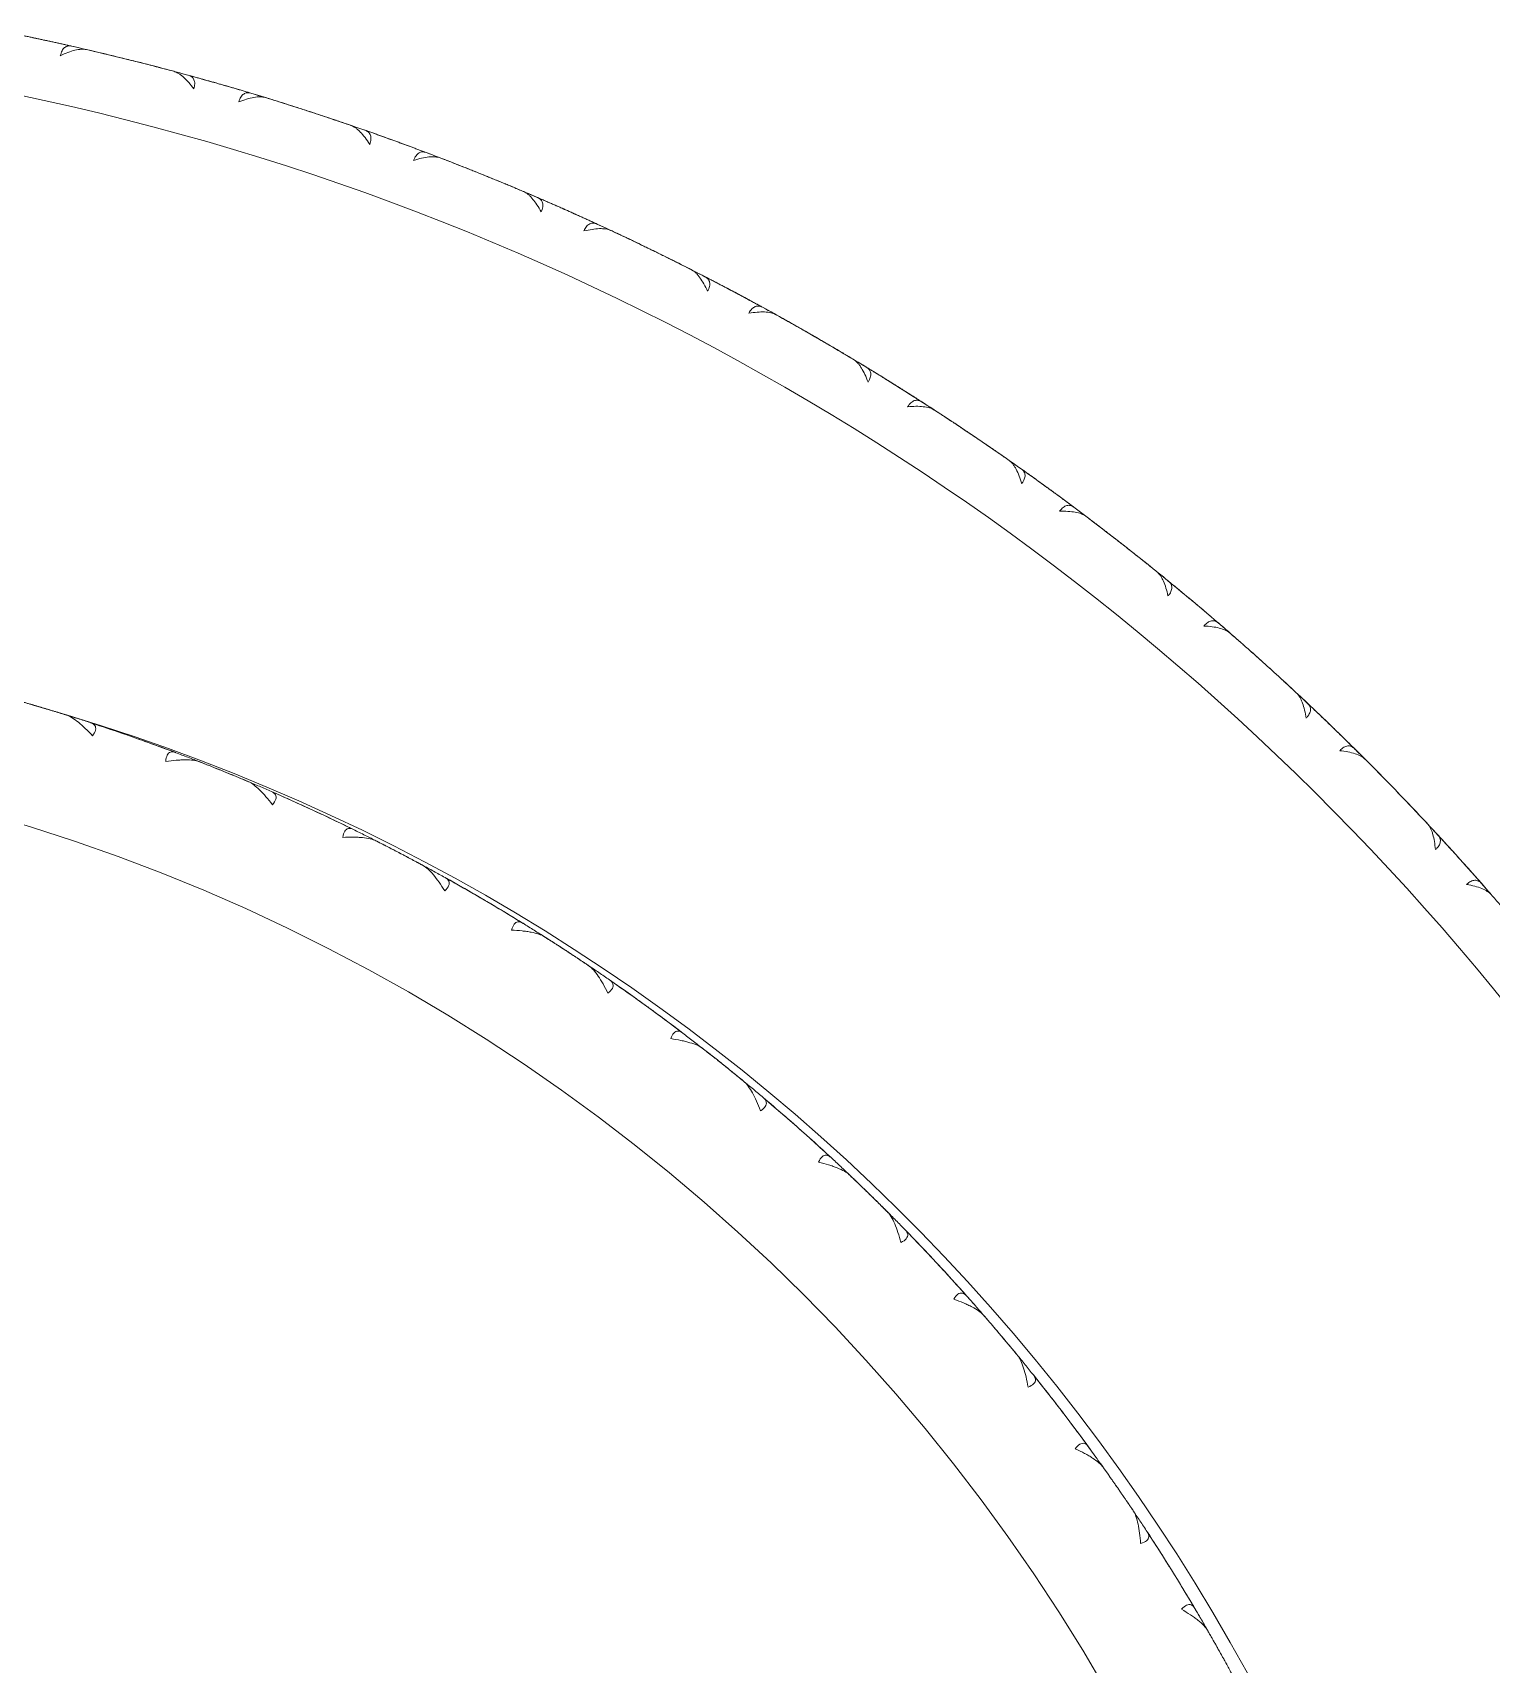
# Model space of a CAD drawing. Extents: x 1661 to 2451, y 0 to 579.
# Drawn here: x 2171.77 to 2184.14, y 532.9 to 546.74 of the extents above; entities that cross this region are included whole.
import ezdxf

# ---------------------------------------------------------------- set-up
doc = ezdxf.new("R2010")
doc.units = 0
doc.header["$LTSCALE"] = 10
doc.header["$MEASUREMENT"] = 0
doc.layers.add('1', color=7, linetype='CONTINUOUS')
doc.layers.add('2', color=7, linetype='CONTINUOUS', true_color=0xffffff)

msp = doc.modelspace()

# ---------------------------------------------------------------- linework, layer by layer
at = {"layer": '1', "color": 7, "linetype": 'Continuous', "lineweight": 13}
msp.add_arc((2167.149, 524.674), 22, 0, 152.7834, dxfattribs=at)
at = {"layer": '1', "color": 7, "linetype": 'Continuous', "lineweight": 18}
msp.add_arc((2167.149, 524.674), 17, 10.6509, 74.2247, dxfattribs=at)
for points, weights in [([(2171.557, 546.738), (2171.828, 546.684), (2172.098, 546.623)], [1, 0.9999245188, 1]), ([(2172.222, 546.594), (2172.594, 546.508), (2172.962, 546.41)], [1, 0.999856305361, 1]), ([(2173.085, 546.376), (2173.352, 546.304), (2173.617, 546.224)], [1, 0.9999245188, 1]), ([(2173.739, 546.187), (2174.103, 546.075), (2174.464, 545.951)], [1, 0.999856305361, 1]), ([(2174.585, 545.91), (2174.846, 545.818), (2175.104, 545.72)], [1, 0.9999245188, 1]), ([(2175.223, 545.675), (2175.579, 545.538), (2175.931, 545.389)], [1, 0.999856305361, 1]), ([(2176.048, 545.339), (2176.302, 545.23), (2176.553, 545.114)], [1, 0.9999245188, 1]), ([(2176.669, 545.061), (2177.014, 544.899), (2177.354, 544.726)], [1, 0.999856305361, 1]), ([(2177.468, 544.668), (2177.713, 544.541), (2177.956, 544.409)], [1, 0.9999245188, 1]), ([(2178.068, 544.347), (2178.401, 544.162), (2178.728, 543.966)], [1, 0.999856305361, 1]), ([(2178.837, 543.9), (2179.074, 543.756), (2179.306, 543.607)], [1, 0.9999245188, 1]), ([(2179.413, 543.537), (2179.733, 543.33), (2180.046, 543.111)], [1, 0.999856305361, 1]), ([(2180.15, 543.038), (2180.376, 542.878), (2180.597, 542.713)], [1, 0.9999245188, 1]), ([(2180.699, 542.636), (2181.004, 542.406), (2181.3, 542.166)], [1, 0.999856305361, 1]), ([(2181.399, 542.086), (2181.613, 541.911), (2181.823, 541.731)], [1, 0.9999245188, 1]), ([(2181.919, 541.647), (2182.207, 541.397), (2182.486, 541.137)], [1, 0.999856305361, 1]), ([(2182.579, 541.049), (2182.78, 540.86), (2182.977, 540.665)], [1, 0.9999245188, 1]), ([(2183.067, 540.575), (2183.337, 540.306), (2183.597, 540.027)], [1, 0.999856305361, 1]), ([(2183.684, 539.933), (2183.872, 539.73), (2184.054, 539.522)], [1, 0.999924518799, 1])]:
    msp.add_rational_spline(points, weights, degree=2, dxfattribs=at)
for points in [[(2171.765, 546.695), (2171.786, 546.691), (2171.807, 546.686), (2171.828, 546.682)], [(2171.828, 546.682), (2171.848, 546.677), (2171.869, 546.673), (2171.89, 546.669)], [(2171.89, 546.669), (2172, 546.645), (2172.11, 546.62), (2172.22, 546.595)], [(2172.098, 546.623), (2172.17, 546.606), (2172.315, 546.573), (2172.459, 546.538), (2172.531, 546.521)], [(2172.37, 546.559), (2172.377, 546.558), (2172.384, 546.556), (2172.391, 546.554)], [(2172.531, 546.52), (2172.552, 546.515), (2172.572, 546.51), (2172.593, 546.505)], [(2172.593, 546.505), (2172.613, 546.5), (2172.634, 546.495), (2172.654, 546.49)], [(2172.655, 546.49), (2172.727, 546.472), (2172.87, 546.435), (2173.014, 546.396), (2173.085, 546.376)], [(2172.794, 546.454), (2172.807, 546.451), (2172.821, 546.447), (2172.834, 546.444)], [(2173.014, 546.396), (2173.106, 546.371), (2173.198, 546.345), (2173.29, 546.319)], [(2173.29, 546.319), (2173.311, 546.314), (2173.331, 546.308), (2173.351, 546.302)], [(2173.351, 546.302), (2173.372, 546.296), (2173.392, 546.29), (2173.412, 546.284)], [(2173.413, 546.284), (2173.521, 546.253), (2173.629, 546.221), (2173.737, 546.188)], [(2173.617, 546.224), (2173.688, 546.203), (2173.83, 546.159), (2173.971, 546.115), (2174.042, 546.092)], [(2173.884, 546.142), (2173.891, 546.14), (2173.898, 546.138), (2173.905, 546.136)], [(2174.042, 546.092), (2174.062, 546.085), (2174.082, 546.079), (2174.102, 546.072)], [(2174.102, 546.072), (2174.122, 546.066), (2174.143, 546.059), (2174.163, 546.053)], [(2174.163, 546.053), (2174.233, 546.029), (2174.374, 545.982), (2174.515, 545.934), (2174.585, 545.91)], [(2174.299, 546.007), (2174.313, 546.003), (2174.326, 545.998), (2174.339, 545.994)], [(2174.515, 545.934), (2174.605, 545.903), (2174.695, 545.871), (2174.785, 545.838)], [(2174.785, 545.838), (2174.805, 545.831), (2174.825, 545.824), (2174.845, 545.817)], [(2174.845, 545.817), (2174.865, 545.809), (2174.885, 545.802), (2174.905, 545.795)], [(2174.905, 545.795), (2175.011, 545.756), (2175.116, 545.716), (2175.222, 545.676)], [(2175.104, 545.72), (2175.174, 545.694), (2175.312, 545.641), (2175.45, 545.587), (2175.519, 545.559)], [(2175.365, 545.62), (2175.372, 545.617), (2175.379, 545.615), (2175.385, 545.612)], [(2175.519, 545.559), (2175.539, 545.551), (2175.559, 545.543), (2175.578, 545.535)], [(2175.578, 545.535), (2175.598, 545.527), (2175.617, 545.519), (2175.637, 545.511)], [(2175.637, 545.511), (2175.706, 545.483), (2175.843, 545.427), (2175.98, 545.369), (2176.048, 545.339)], [(2175.77, 545.457), (2175.783, 545.451), (2175.796, 545.446), (2175.809, 545.44)], [(2175.98, 545.368), (2176.068, 545.331), (2176.156, 545.293), (2176.243, 545.254)], [(2176.243, 545.254), (2176.262, 545.246), (2176.282, 545.237), (2176.301, 545.228)], [(2176.301, 545.228), (2176.32, 545.22), (2176.34, 545.211), (2176.359, 545.202)], [(2176.359, 545.202), (2176.462, 545.156), (2176.565, 545.109), (2176.667, 545.061)], [(2176.553, 545.114), (2176.62, 545.083), (2176.755, 545.021), (2176.889, 544.957), (2176.956, 544.924)], [(2176.806, 544.996), (2176.813, 544.993), (2176.819, 544.99), (2176.826, 544.986)], [(2176.956, 544.924), (2176.975, 544.915), (2176.994, 544.906), (2177.013, 544.896)], [(2177.013, 544.896), (2177.032, 544.887), (2177.051, 544.878), (2177.07, 544.869)], [(2177.07, 544.868), (2177.137, 544.836), (2177.27, 544.77), (2177.402, 544.702), (2177.468, 544.668)], [(2177.199, 544.805), (2177.211, 544.798), (2177.224, 544.792), (2177.236, 544.786)], [(2177.402, 544.702), (2177.487, 544.658), (2177.572, 544.614), (2177.656, 544.57)], [(2177.656, 544.57), (2177.675, 544.56), (2177.694, 544.55), (2177.713, 544.54)], [(2177.713, 544.54), (2177.731, 544.53), (2177.75, 544.52), (2177.769, 544.51)], [(2177.769, 544.51), (2177.868, 544.457), (2177.967, 544.403), (2178.066, 544.348)], [(2177.956, 544.409), (2178.021, 544.373), (2178.151, 544.301), (2178.28, 544.228), (2178.344, 544.191)], [(2178.2, 544.273), (2178.207, 544.269), (2178.213, 544.266), (2178.219, 544.262)], [(2178.344, 544.191), (2178.363, 544.18), (2178.381, 544.17), (2178.399, 544.159)], [(2178.399, 544.159), (2178.418, 544.149), (2178.436, 544.138), (2178.454, 544.127)], [(2178.455, 544.127), (2178.519, 544.09), (2178.647, 544.015), (2178.774, 543.938), (2178.837, 543.9)], [(2178.579, 544.055), (2178.591, 544.047), (2178.603, 544.04), (2178.615, 544.033)], [(2178.775, 543.938), (2178.856, 543.888), (2178.938, 543.839), (2179.019, 543.788)], [(2179.019, 543.788), (2179.037, 543.777), (2179.055, 543.766), (2179.073, 543.755)], [(2179.073, 543.755), (2179.091, 543.743), (2179.109, 543.732), (2179.126, 543.721)], [(2179.127, 543.721), (2179.222, 543.661), (2179.317, 543.6), (2179.412, 543.538)], [(2179.306, 543.607), (2179.369, 543.567), (2179.493, 543.486), (2179.617, 543.404), (2179.678, 543.362)], [(2179.541, 543.454), (2179.547, 543.45), (2179.553, 543.446), (2179.559, 543.442)], [(2179.679, 543.362), (2179.696, 543.351), (2179.714, 543.339), (2179.731, 543.327)], [(2179.731, 543.327), (2179.749, 543.315), (2179.766, 543.303), (2179.784, 543.291)], [(2179.784, 543.291), (2179.846, 543.249), (2179.968, 543.166), (2180.089, 543.08), (2180.15, 543.038)], [(2179.903, 543.21), (2179.914, 543.202), (2179.926, 543.194), (2179.937, 543.186)], [(2180.09, 543.08), (2180.168, 543.025), (2180.246, 542.97), (2180.323, 542.914)], [(2180.323, 542.914), (2180.34, 542.901), (2180.358, 542.889), (2180.375, 542.876)], [(2180.375, 542.876), (2180.392, 542.864), (2180.409, 542.852), (2180.426, 542.839)], [(2180.426, 542.839), (2180.517, 542.772), (2180.608, 542.705), (2180.698, 542.637)], [(2180.597, 542.713), (2180.657, 542.668), (2180.775, 542.579), (2180.893, 542.488), (2180.952, 542.443)], [(2180.821, 542.544), (2180.826, 542.54), (2180.832, 542.535), (2180.838, 542.531)], [(2180.952, 542.443), (2180.968, 542.43), (2180.985, 542.417), (2181.002, 542.404)], [(2181.002, 542.404), (2181.019, 542.391), (2181.035, 542.378), (2181.052, 542.365)], [(2181.052, 542.364), (2181.11, 542.319), (2181.227, 542.226), (2181.342, 542.133), (2181.399, 542.086)], [(2181.165, 542.275), (2181.176, 542.267), (2181.187, 542.258), (2181.198, 542.249)], [(2181.342, 542.132), (2181.416, 542.072), (2181.49, 542.012), (2181.563, 541.95)], [(2181.563, 541.95), (2181.58, 541.937), (2181.596, 541.923), (2181.612, 541.91)], [(2181.612, 541.91), (2181.628, 541.896), (2181.645, 541.882), (2181.661, 541.869)], [(2181.661, 541.869), (2181.747, 541.796), (2181.833, 541.722), (2181.918, 541.648)], [(2181.823, 541.731), (2181.879, 541.682), (2181.991, 541.585), (2182.102, 541.486), (2182.158, 541.437)], [(2182.034, 541.547), (2182.039, 541.542), (2182.045, 541.537), (2182.05, 541.532)], [(2182.158, 541.437), (2182.173, 541.423), (2182.189, 541.408), (2182.205, 541.394)], [(2182.205, 541.394), (2182.221, 541.38), (2182.236, 541.366), (2182.252, 541.352)], [(2182.252, 541.352), (2182.307, 541.302), (2182.417, 541.202), (2182.525, 541.1), (2182.579, 541.049)], [(2182.358, 541.255), (2182.369, 541.245), (2182.379, 541.236), (2182.389, 541.226)], [(2182.526, 541.1), (2182.595, 541.035), (2182.665, 540.969), (2182.733, 540.903)], [(2182.734, 540.903), (2182.749, 540.888), (2182.764, 540.873), (2182.779, 540.859)], [(2182.779, 540.859), (2182.795, 540.844), (2182.81, 540.829), (2182.825, 540.815)], [(2182.825, 540.814), (2182.906, 540.736), (2182.986, 540.656), (2183.066, 540.577)], [(2182.977, 540.665), (2183.03, 540.613), (2183.135, 540.508), (2183.239, 540.402), (2183.29, 540.349)], [(2183.175, 540.467), (2183.18, 540.462), (2183.185, 540.457), (2183.19, 540.452)], [(2183.29, 540.349), (2183.305, 540.334), (2183.32, 540.319), (2183.335, 540.303)], [(2183.335, 540.303), (2183.349, 540.288), (2183.364, 540.273), (2183.379, 540.258)], [(2183.379, 540.257), (2183.43, 540.204), (2183.533, 540.096), (2183.634, 539.988), (2183.684, 539.933)], [(2183.478, 540.153), (2183.488, 540.143), (2183.497, 540.133), (2183.507, 540.123)], [(2183.634, 539.987), (2183.699, 539.917), (2183.764, 539.847), (2183.828, 539.776)], [(2183.828, 539.776), (2183.842, 539.76), (2183.856, 539.745), (2183.87, 539.729)], [(2183.87, 539.729), (2183.884, 539.713), (2183.899, 539.698), (2183.913, 539.682)], [(2183.913, 539.682), (2183.988, 539.597), (2184.063, 539.513), (2184.137, 539.428)], [(2184.054, 539.522), (2184.103, 539.467), (2184.2, 539.355), (2184.297, 539.242), (2184.344, 539.185)]]:
    msp.add_open_spline(points, degree=3, dxfattribs=at)
for points, knots in [([(2172, 546.542), (2172.004, 546.558), (2172.009, 546.572), (2172.018, 546.59), (2172.021, 546.595), (2172.028, 546.604), (2172.032, 546.608), (2172.045, 546.618), (2172.054, 546.622), (2172.07, 546.625), (2172.075, 546.625), (2172.086, 546.625), (2172.092, 546.624), (2172.098, 546.623)], [0, 0, 0, 0, 0.25, 0.25, 0.375, 0.375, 0.5, 0.5, 0.75, 0.75, 0.875, 0.875, 1, 1, 1, 1]), ([(2172.222, 546.594), (2172.209, 546.597), (2172.194, 546.598), (2172.161, 546.596), (2172.143, 546.593), (2172.105, 546.584), (2172.085, 546.578), (2172.044, 546.562), (2172.023, 546.553), (2172, 546.542)], [0, 0, 0, 0, 0.25, 0.25, 0.5, 0.5, 0.75, 0.75, 1, 1, 1, 1]), ([(2173.133, 546.26), (2173.118, 546.28), (2173.104, 546.298), (2173.075, 546.331), (2173.06, 546.346), (2173.039, 546.365), (2173.032, 546.371), (2173.017, 546.382), (2173.01, 546.387), (2172.989, 546.4), (2172.975, 546.406), (2172.962, 546.41)], [0, 0, 0, 0, 0.25, 0.25, 0.5, 0.5, 0.625, 0.625, 0.75, 0.75, 1, 1, 1, 1]), ([(2173.085, 546.376), (2173.097, 546.373), (2173.107, 546.369), (2173.119, 546.359), (2173.122, 546.355), (2173.129, 546.347), (2173.131, 546.343), (2173.138, 546.328), (2173.14, 546.317), (2173.14, 546.297), (2173.139, 546.29), (2173.137, 546.275), (2173.135, 546.268), (2173.133, 546.26)], [0, 0, 0, 0, 0.25, 0.25, 0.375, 0.375, 0.5, 0.5, 0.75, 0.75, 0.875, 0.875, 1, 1, 1, 1]), ([(2173.514, 546.15), (2173.519, 546.167), (2173.524, 546.18), (2173.535, 546.197), (2173.538, 546.202), (2173.546, 546.21), (2173.551, 546.214), (2173.564, 546.223), (2173.574, 546.227), (2173.589, 546.228), (2173.594, 546.228), (2173.605, 546.227), (2173.611, 546.226), (2173.617, 546.224)], [0, 0, 0, 0, 0.25, 0.25, 0.375, 0.375, 0.5, 0.5, 0.75, 0.75, 0.875, 0.875, 1, 1, 1, 1]), ([(2173.739, 546.187), (2173.726, 546.191), (2173.711, 546.193), (2173.678, 546.193), (2173.66, 546.192), (2173.622, 546.185), (2173.601, 546.18), (2173.559, 546.167), (2173.537, 546.159), (2173.514, 546.15)], [0, 0, 0, 0, 0.25, 0.25, 0.5, 0.5, 0.75, 0.75, 1, 1, 1, 1]), ([(2174.624, 545.79), (2174.611, 545.811), (2174.598, 545.83), (2174.571, 545.865), (2174.558, 545.881), (2174.538, 545.901), (2174.531, 545.908), (2174.517, 545.92), (2174.51, 545.925), (2174.49, 545.94), (2174.477, 545.947), (2174.464, 545.951)], [0, 0, 0, 0, 0.25, 0.25, 0.5, 0.5, 0.625, 0.625, 0.75, 0.75, 1, 1, 1, 1]), ([(2174.585, 545.91), (2174.596, 545.906), (2174.605, 545.9), (2174.617, 545.89), (2174.62, 545.886), (2174.626, 545.877), (2174.628, 545.873), (2174.634, 545.858), (2174.635, 545.846), (2174.634, 545.827), (2174.633, 545.82), (2174.629, 545.805), (2174.627, 545.798), (2174.624, 545.79)], [0, 0, 0, 0, 0.25, 0.25, 0.375, 0.375, 0.5, 0.5, 0.75, 0.75, 0.875, 0.875, 1, 1, 1, 1]), ([(2174.997, 545.654), (2175.002, 545.67), (2175.009, 545.683), (2175.021, 545.699), (2175.025, 545.704), (2175.033, 545.712), (2175.038, 545.715), (2175.051, 545.723), (2175.061, 545.726), (2175.077, 545.727), (2175.082, 545.726), (2175.093, 545.724), (2175.099, 545.723), (2175.104, 545.72)], [0, 0, 0, 0, 0.25, 0.25, 0.375, 0.375, 0.5, 0.5, 0.75, 0.75, 0.875, 0.875, 1, 1, 1, 1]), ([(2175.223, 545.675), (2175.211, 545.68), (2175.196, 545.683), (2175.163, 545.685), (2175.145, 545.685), (2175.106, 545.681), (2175.086, 545.678), (2175.043, 545.668), (2175.02, 545.662), (2174.997, 545.654)], [0, 0, 0, 0, 0.25, 0.25, 0.5, 0.5, 0.75, 0.75, 1, 1, 1, 1]), ([(2176.079, 545.217), (2176.067, 545.239), (2176.055, 545.259), (2176.031, 545.295), (2176.019, 545.312), (2176, 545.334), (2175.994, 545.341), (2175.981, 545.354), (2175.975, 545.36), (2175.956, 545.376), (2175.943, 545.384), (2175.931, 545.389)], [0, 0, 0, 0, 0.25, 0.25, 0.5, 0.5, 0.625, 0.625, 0.75, 0.75, 1, 1, 1, 1]), ([(2176.048, 545.339), (2176.059, 545.334), (2176.068, 545.328), (2176.079, 545.317), (2176.082, 545.313), (2176.087, 545.304), (2176.089, 545.299), (2176.093, 545.284), (2176.094, 545.272), (2176.091, 545.253), (2176.09, 545.246), (2176.085, 545.232), (2176.082, 545.224), (2176.079, 545.217)], [0, 0, 0, 0, 0.25, 0.25, 0.375, 0.375, 0.5, 0.5, 0.75, 0.75, 0.875, 0.875, 1, 1, 1, 1]), ([(2176.441, 545.056), (2176.448, 545.071), (2176.456, 545.084), (2176.468, 545.099), (2176.472, 545.103), (2176.481, 545.11), (2176.486, 545.114), (2176.501, 545.121), (2176.511, 545.123), (2176.526, 545.122), (2176.531, 545.121), (2176.542, 545.119), (2176.548, 545.117), (2176.553, 545.114)], [0, 0, 0, 0, 0.25, 0.25, 0.375, 0.375, 0.5, 0.5, 0.75, 0.75, 0.875, 0.875, 1, 1, 1, 1]), ([(2176.669, 545.061), (2176.656, 545.066), (2176.642, 545.07), (2176.609, 545.075), (2176.592, 545.076), (2176.552, 545.075), (2176.532, 545.073), (2176.488, 545.066), (2176.465, 545.061), (2176.441, 545.056)], [0, 0, 0, 0, 0.25, 0.25, 0.5, 0.5, 0.75, 0.75, 1, 1, 1, 1]), ([(2177.49, 544.544), (2177.48, 544.566), (2177.47, 544.587), (2177.448, 544.626), (2177.437, 544.643), (2177.42, 544.667), (2177.414, 544.674), (2177.402, 544.688), (2177.396, 544.694), (2177.378, 544.711), (2177.366, 544.72), (2177.354, 544.726)], [0, 0, 0, 0, 0.25, 0.25, 0.5, 0.5, 0.625, 0.625, 0.75, 0.75, 1, 1, 1, 1]), ([(2177.468, 544.668), (2177.478, 544.663), (2177.487, 544.656), (2177.497, 544.644), (2177.5, 544.64), (2177.504, 544.63), (2177.506, 544.626), (2177.509, 544.61), (2177.509, 544.598), (2177.505, 544.579), (2177.503, 544.572), (2177.498, 544.559), (2177.494, 544.551), (2177.49, 544.544)], [0, 0, 0, 0, 0.25, 0.25, 0.375, 0.375, 0.5, 0.5, 0.75, 0.75, 0.875, 0.875, 1, 1, 1, 1]), ([(2177.84, 544.358), (2177.848, 544.373), (2177.857, 544.385), (2177.87, 544.399), (2177.875, 544.403), (2177.884, 544.41), (2177.889, 544.412), (2177.904, 544.419), (2177.914, 544.42), (2177.93, 544.418), (2177.935, 544.417), (2177.945, 544.414), (2177.951, 544.411), (2177.956, 544.409)], [0, 0, 0, 0, 0.25, 0.25, 0.375, 0.375, 0.5, 0.5, 0.75, 0.75, 0.875, 0.875, 1, 1, 1, 1]), ([(2178.068, 544.347), (2178.056, 544.354), (2178.041, 544.359), (2178.01, 544.366), (2177.992, 544.368), (2177.953, 544.369), (2177.932, 544.369), (2177.888, 544.365), (2177.865, 544.362), (2177.84, 544.358)], [0, 0, 0, 0, 0.25, 0.25, 0.5, 0.5, 0.75, 0.75, 1, 1, 1, 1]), ([(2178.851, 543.774), (2178.843, 543.797), (2178.834, 543.819), (2178.815, 543.859), (2178.805, 543.877), (2178.79, 543.901), (2178.784, 543.909), (2178.774, 543.924), (2178.768, 543.93), (2178.751, 543.949), (2178.74, 543.959), (2178.728, 543.966)], [0, 0, 0, 0, 0.25, 0.25, 0.5, 0.5, 0.625, 0.625, 0.75, 0.75, 1, 1, 1, 1]), ([(2178.837, 543.9), (2178.848, 543.893), (2178.856, 543.886), (2178.865, 543.874), (2178.867, 543.869), (2178.871, 543.86), (2178.873, 543.854), (2178.875, 543.839), (2178.874, 543.827), (2178.868, 543.808), (2178.866, 543.802), (2178.859, 543.788), (2178.856, 543.781), (2178.851, 543.774)], [0, 0, 0, 0, 0.25, 0.25, 0.375, 0.375, 0.5, 0.5, 0.75, 0.75, 0.875, 0.875, 1, 1, 1, 1]), ([(2179.187, 543.564), (2179.196, 543.578), (2179.205, 543.59), (2179.22, 543.603), (2179.225, 543.607), (2179.235, 543.613), (2179.24, 543.615), (2179.255, 543.62), (2179.265, 543.621), (2179.281, 543.618), (2179.286, 543.617), (2179.296, 543.613), (2179.301, 543.61), (2179.306, 543.607)], [0, 0, 0, 0, 0.25, 0.25, 0.375, 0.375, 0.5, 0.5, 0.75, 0.75, 0.875, 0.875, 1, 1, 1, 1]), ([(2179.413, 543.537), (2179.402, 543.545), (2179.388, 543.551), (2179.357, 543.56), (2179.339, 543.563), (2179.3, 543.568), (2179.279, 543.569), (2179.235, 543.568), (2179.212, 543.567), (2179.187, 543.564)], [0, 0, 0, 0, 0.25, 0.25, 0.5, 0.5, 0.75, 0.75, 1, 1, 1, 1]), ([(2180.155, 542.911), (2180.148, 542.935), (2180.141, 542.957), (2180.125, 542.998), (2180.116, 543.017), (2180.103, 543.043), (2180.098, 543.051), (2180.088, 543.066), (2180.083, 543.073), (2180.068, 543.093), (2180.057, 543.103), (2180.046, 543.111)], [0, 0, 0, 0, 0.25, 0.25, 0.5, 0.5, 0.625, 0.625, 0.75, 0.75, 1, 1, 1, 1]), ([(2180.15, 543.038), (2180.16, 543.031), (2180.167, 543.023), (2180.176, 543.01), (2180.178, 543.005), (2180.181, 542.995), (2180.182, 542.99), (2180.183, 542.974), (2180.181, 542.963), (2180.174, 542.944), (2180.172, 542.938), (2180.164, 542.925), (2180.16, 542.918), (2180.155, 542.911)], [0, 0, 0, 0, 0.25, 0.25, 0.375, 0.375, 0.5, 0.5, 0.75, 0.75, 0.875, 0.875, 1, 1, 1, 1]), ([(2180.476, 542.678), (2180.486, 542.692), (2180.496, 542.703), (2180.511, 542.715), (2180.516, 542.718), (2180.527, 542.724), (2180.532, 542.726), (2180.547, 542.73), (2180.558, 542.73), (2180.573, 542.726), (2180.578, 542.724), (2180.588, 542.719), (2180.593, 542.716), (2180.597, 542.713)], [0, 0, 0, 0, 0.25, 0.25, 0.375, 0.375, 0.5, 0.5, 0.75, 0.75, 0.875, 0.875, 1, 1, 1, 1]), ([(2180.699, 542.636), (2180.688, 542.644), (2180.675, 542.651), (2180.644, 542.663), (2180.627, 542.667), (2180.589, 542.674), (2180.568, 542.676), (2180.524, 542.679), (2180.5, 542.679), (2180.476, 542.678)], [0, 0, 0, 0, 0.25, 0.25, 0.5, 0.5, 0.75, 0.75, 1, 1, 1, 1]), ([(2181.395, 541.96), (2181.39, 541.984), (2181.384, 542.006), (2181.371, 542.048), (2181.364, 542.068), (2181.352, 542.094), (2181.348, 542.103), (2181.34, 542.119), (2181.335, 542.126), (2181.321, 542.147), (2181.311, 542.158), (2181.3, 542.166)], [0, 0, 0, 0, 0.25, 0.25, 0.5, 0.5, 0.625, 0.625, 0.75, 0.75, 1, 1, 1, 1]), ([(2181.399, 542.086), (2181.409, 542.078), (2181.416, 542.07), (2181.423, 542.056), (2181.425, 542.052), (2181.427, 542.041), (2181.428, 542.036), (2181.428, 542.02), (2181.425, 542.009), (2181.417, 541.991), (2181.414, 541.985), (2181.406, 541.973), (2181.401, 541.966), (2181.395, 541.96)], [0, 0, 0, 0, 0.25, 0.25, 0.375, 0.375, 0.5, 0.5, 0.75, 0.75, 0.875, 0.875, 1, 1, 1, 1]), ([(2181.699, 541.705), (2181.71, 541.718), (2181.721, 541.728), (2181.737, 541.739), (2181.742, 541.742), (2181.753, 541.747), (2181.759, 541.748), (2181.774, 541.751), (2181.785, 541.75), (2181.799, 541.746), (2181.804, 541.743), (2181.814, 541.738), (2181.818, 541.734), (2181.823, 541.731)], [0, 0, 0, 0, 0.25, 0.25, 0.375, 0.375, 0.5, 0.5, 0.75, 0.75, 0.875, 0.875, 1, 1, 1, 1]), ([(2181.919, 541.647), (2181.909, 541.656), (2181.896, 541.664), (2181.866, 541.677), (2181.849, 541.683), (2181.812, 541.693), (2181.791, 541.696), (2181.747, 541.702), (2181.724, 541.704), (2181.699, 541.705)], [0, 0, 0, 0, 0.25, 0.25, 0.5, 0.5, 0.75, 0.75, 1, 1, 1, 1]), ([(2182.567, 540.924), (2182.563, 540.948), (2182.559, 540.971), (2182.549, 541.014), (2182.543, 541.034), (2182.533, 541.061), (2182.529, 541.07), (2182.522, 541.086), (2182.518, 541.094), (2182.505, 541.115), (2182.496, 541.127), (2182.486, 541.137)], [0, 0, 0, 0, 0.25, 0.25, 0.5, 0.5, 0.625, 0.625, 0.75, 0.75, 1, 1, 1, 1]), ([(2182.579, 541.049), (2182.588, 541.041), (2182.594, 541.033), (2182.601, 541.018), (2182.602, 541.013), (2182.604, 541.003), (2182.604, 540.998), (2182.603, 540.982), (2182.6, 540.971), (2182.59, 540.954), (2182.587, 540.948), (2182.578, 540.936), (2182.572, 540.93), (2182.567, 540.924)], [0, 0, 0, 0, 0.25, 0.25, 0.375, 0.375, 0.5, 0.5, 0.75, 0.75, 0.875, 0.875, 1, 1, 1, 1]), ([(2182.852, 540.648), (2182.863, 540.661), (2182.875, 540.67), (2182.892, 540.68), (2182.897, 540.682), (2182.909, 540.686), (2182.914, 540.688), (2182.93, 540.689), (2182.94, 540.688), (2182.955, 540.682), (2182.959, 540.679), (2182.968, 540.673), (2182.973, 540.67), (2182.977, 540.665)], [0, 0, 0, 0, 0.25, 0.25, 0.375, 0.375, 0.5, 0.5, 0.75, 0.75, 0.875, 0.875, 1, 1, 1, 1]), ([(2183.067, 540.575), (2183.058, 540.585), (2183.045, 540.594), (2183.017, 540.609), (2183, 540.616), (2182.963, 540.629), (2182.943, 540.634), (2182.9, 540.642), (2182.876, 540.646), (2182.852, 540.648)], [0, 0, 0, 0, 0.25, 0.25, 0.5, 0.5, 0.75, 0.75, 1, 1, 1, 1]), ([(2183.663, 539.809), (2183.661, 539.833), (2183.658, 539.857), (2183.651, 539.9), (2183.647, 539.92), (2183.639, 539.948), (2183.636, 539.957), (2183.629, 539.974), (2183.626, 539.982), (2183.615, 540.004), (2183.607, 540.017), (2183.597, 540.027)], [0, 0, 0, 0, 0.25, 0.25, 0.5, 0.5, 0.625, 0.625, 0.75, 0.75, 1, 1, 1, 1]), ([(2183.684, 539.933), (2183.692, 539.925), (2183.698, 539.915), (2183.703, 539.901), (2183.704, 539.896), (2183.706, 539.885), (2183.705, 539.88), (2183.703, 539.864), (2183.699, 539.853), (2183.688, 539.837), (2183.684, 539.831), (2183.675, 539.82), (2183.669, 539.814), (2183.663, 539.809)], [0, 0, 0, 0, 0.25, 0.25, 0.375, 0.375, 0.5, 0.5, 0.75, 0.75, 0.875, 0.875, 1, 1, 1, 1]), ([(2183.928, 539.514), (2183.94, 539.525), (2183.952, 539.534), (2183.97, 539.543), (2183.976, 539.545), (2183.987, 539.548), (2183.993, 539.549), (2184.009, 539.549), (2184.019, 539.547), (2184.033, 539.541), (2184.037, 539.538), (2184.046, 539.531), (2184.05, 539.527), (2184.054, 539.522)], [0, 0, 0, 0, 0.25, 0.25, 0.375, 0.375, 0.5, 0.5, 0.75, 0.75, 0.875, 0.875, 1, 1, 1, 1]), ([(2184.138, 539.426), (2184.129, 539.437), (2184.117, 539.446), (2184.09, 539.464), (2184.074, 539.472), (2184.038, 539.487), (2184.018, 539.493), (2183.975, 539.505), (2183.952, 539.51), (2183.928, 539.514)], [0, 0, 0, 0, 0.25, 0.25, 0.5, 0.5, 0.75, 0.75, 1, 1, 1, 1])]:
    msp.add_open_spline(points, degree=3, knots=knots, dxfattribs=at)
at = {"layer": '2', "color": 7, "linetype": 'Continuous', "lineweight": 18}
for p, q in [((2173.598, 540.384), (2173.597, 540.385)), ((2176.485, 538.822), (2176.484, 538.823)), ((2179.018, 536.734), (2179.017, 536.735))]:
    msp.add_line(p, q, dxfattribs=at)
for centre, start, end in [((2166.989, 524.722, 0), 69.3664, 71.9536), ((2166.989, 524.722, 0), 63.8264, 66.4136), ((2166.989, 524.722), 36.1264, 38.7136), ((2166.989, 524.722), 30.5864, 33.1736)]:
    msp.add_arc(centre, 17, start, end, dxfattribs=at)
at = {"layer": '2', "color": 7, "linetype": 'Continuous', "lineweight": 13}
msp.add_arc((2166.989, 524.722), 16, 270, 90, dxfattribs=at)
at = {"layer": '2', "color": 7, "linetype": 'Continuous', "lineweight": 18, "extrusion": (1.01623e-06, 1.64454e-06, 1)}
msp.add_arc((2166.989, 524.722, 0.003), 17, 58.2864, 60.8736, dxfattribs=at)
at = {"layer": '2', "color": 7, "linetype": 'Continuous', "lineweight": 18, "extrusion": (1.17026e-06, 1.53876e-06, 1)}
msp.add_arc((2166.989, 524.722, 0.003), 17, 52.7464, 55.3336, dxfattribs=at)
at = {"layer": '2', "color": 7, "linetype": 'Continuous', "lineweight": 18, "extrusion": (1.31335e-06, 1.41861e-06, 1)}
msp.add_arc((2166.989, 524.722, 0.004), 17, 47.2064, 49.7936, dxfattribs=at)
at = {"layer": '2', "color": 7, "linetype": 'Continuous', "lineweight": 18, "extrusion": (1.44846e-06, 1.28901e-06, 1)}
msp.add_arc((2166.989, 524.722, 0.004), 17, 41.6664, 44.2536, dxfattribs=at)
at = {"layer": '2', "color": 7, "linetype": 'Continuous', "lineweight": 18}
for points, weights in [([(2172.053, 540.95), (2171.837, 541.017), (2171.62, 541.079)], [1, 0.999911891407, 1]), ([(2173.596, 540.385), (2173.388, 540.473), (2173.178, 540.555)], [1, 0.99991189334, 1]), ([(2175.077, 539.674), (2174.879, 539.782), (2174.677, 539.884)], [1, 0.99991189334, 1]), ([(2176.483, 538.824), (2176.296, 538.95), (2176.105, 539.071)], [1, 0.999911893341, 1]), ([(2177.8, 537.841), (2177.626, 537.985), (2177.448, 538.124)], [1, 0.999911891434, 1]), ([(2179.016, 536.736), (2178.856, 536.896), (2178.693, 537.051)], [1, 0.999911891412, 1]), ([(2180.12, 535.519), (2179.976, 535.693), (2179.828, 535.864)], [1, 0.999911891426, 1]), ([(2181.101, 534.201), (2180.975, 534.388), (2180.844, 534.572)], [1, 0.999911891421, 1]), ([(2181.95, 532.794), (2181.843, 532.993), (2181.73, 533.189)], [1, 0.999911891414, 1])]:
    msp.add_rational_spline(points, weights, degree=2, dxfattribs=at)
for points in [[(2171.837, 541.016), (2171.803, 541.026), (2171.769, 541.036), (2171.735, 541.046)], [(2171.938, 540.985), (2171.905, 540.996), (2171.871, 541.006), (2171.837, 541.016)], [(2172.255, 540.886), (2172.22, 540.897), (2172.15, 540.92), (2172.044, 540.953), (2171.974, 540.975), (2171.938, 540.985)], [(2172.255, 540.886), (2172.273, 540.88), (2172.298, 540.863), (2172.304, 540.825), (2172.287, 540.792), (2172.274, 540.774)], [(2172.519, 540.797), (2172.437, 540.825), (2172.354, 540.853), (2172.271, 540.88)], [(2172.619, 540.763), (2172.586, 540.774), (2172.552, 540.786), (2172.519, 540.797)], [(2172.718, 540.727), (2172.685, 540.739), (2172.652, 540.751), (2172.619, 540.763)], [(2172.894, 540.556), (2172.896, 540.579), (2172.904, 540.615), (2172.932, 540.641), (2172.962, 540.638), (2172.979, 540.631)], [(2173.289, 540.511), (2173.255, 540.525), (2173.186, 540.552), (2173.083, 540.592), (2173.014, 540.618), (2172.979, 540.631)], [(2173.387, 540.472), (2173.355, 540.485), (2173.322, 540.498), (2173.289, 540.511)], [(2173.485, 540.432), (2173.453, 540.445), (2173.42, 540.458), (2173.387, 540.472)], [(2173.485, 540.432), (2173.519, 540.418), (2173.587, 540.389), (2173.689, 540.346), (2173.757, 540.317), (2173.791, 540.302)], [(2173.791, 540.302), (2173.808, 540.294), (2173.831, 540.275), (2173.833, 540.237), (2173.814, 540.206), (2173.799, 540.189)], [(2174.045, 540.188), (2173.966, 540.224), (2173.887, 540.26), (2173.806, 540.295)], [(2174.141, 540.144), (2174.109, 540.159), (2174.077, 540.174), (2174.045, 540.188)], [(2174.141, 540.144), (2174.173, 540.129), (2174.204, 540.115), (2174.236, 540.1)], [(2174.395, 539.912), (2174.399, 539.934), (2174.41, 539.969), (2174.441, 539.993), (2174.47, 539.987), (2174.487, 539.979)], [(2174.784, 539.829), (2174.751, 539.846), (2174.685, 539.88), (2174.587, 539.93), (2174.52, 539.962), (2174.487, 539.979)], [(2174.878, 539.781), (2174.847, 539.797), (2174.815, 539.813), (2174.784, 539.829)], [(2174.971, 539.731), (2174.94, 539.748), (2174.909, 539.764), (2174.878, 539.781)], [(2175.263, 539.572), (2175.231, 539.59), (2175.166, 539.626), (2175.069, 539.679), (2175.004, 539.714), (2174.972, 539.731)], [(2175.263, 539.572), (2175.28, 539.563), (2175.301, 539.542), (2175.299, 539.504), (2175.277, 539.474), (2175.261, 539.459)], [(2175.505, 539.435), (2175.43, 539.478), (2175.354, 539.521), (2175.278, 539.564)], [(2175.596, 539.382), (2175.566, 539.399), (2175.536, 539.417), (2175.505, 539.435)], [(2175.687, 539.328), (2175.657, 539.346), (2175.627, 539.364), (2175.596, 539.382)], [(2175.827, 539.126), (2175.833, 539.148), (2175.848, 539.182), (2175.88, 539.202), (2175.909, 539.193), (2175.925, 539.184)], [(2176.206, 539.006), (2176.175, 539.026), (2176.113, 539.066), (2176.019, 539.125), (2175.957, 539.164), (2175.925, 539.184)], [(2176.295, 538.949), (2176.265, 538.968), (2176.236, 538.987), (2176.206, 539.006)], [(2176.383, 538.89), (2176.354, 538.91), (2176.324, 538.929), (2176.295, 538.949)], [(2176.383, 538.89), (2176.414, 538.87), (2176.475, 538.829), (2176.567, 538.767), (2176.628, 538.725), (2176.658, 538.704)], [(2176.658, 538.704), (2176.674, 538.693), (2176.693, 538.67), (2176.688, 538.632), (2176.662, 538.605), (2176.645, 538.592)], [(2176.886, 538.544), (2176.815, 538.594), (2176.744, 538.644), (2176.672, 538.694)], [(2176.971, 538.482), (2176.943, 538.503), (2176.915, 538.523), (2176.886, 538.544)], [(2176.971, 538.482), (2177, 538.462), (2177.028, 538.441), (2177.056, 538.42)], [(2177.177, 538.206), (2177.184, 538.227), (2177.202, 538.259), (2177.237, 538.276), (2177.265, 538.265), (2177.279, 538.253)], [(2177.542, 538.05), (2177.513, 538.073), (2177.455, 538.118), (2177.368, 538.186), (2177.309, 538.231), (2177.279, 538.253)], [(2177.625, 537.984), (2177.597, 538.006), (2177.57, 538.028), (2177.542, 538.05)], [(2177.707, 537.917), (2177.68, 537.939), (2177.652, 537.962), (2177.625, 537.984)], [(2177.963, 537.705), (2177.935, 537.729), (2177.878, 537.777), (2177.793, 537.847), (2177.736, 537.894), (2177.707, 537.917)], [(2177.963, 537.705), (2177.977, 537.693), (2177.994, 537.668), (2177.985, 537.631), (2177.958, 537.606), (2177.939, 537.595)], [(2178.174, 537.524), (2178.109, 537.581), (2178.043, 537.638), (2177.976, 537.694)], [(2178.253, 537.454), (2178.227, 537.477), (2178.201, 537.501), (2178.174, 537.524)], [(2178.332, 537.384), (2178.306, 537.408), (2178.279, 537.431), (2178.253, 537.454)], [(2178.431, 537.159), (2178.44, 537.179), (2178.461, 537.21), (2178.497, 537.223), (2178.524, 537.209), (2178.538, 537.197)], [(2178.779, 536.969), (2178.753, 536.994), (2178.699, 537.045), (2178.619, 537.121), (2178.565, 537.172), (2178.538, 537.197)], [(2178.855, 536.895), (2178.83, 536.92), (2178.805, 536.944), (2178.779, 536.968)], [(2178.931, 536.821), (2178.906, 536.846), (2178.881, 536.87), (2178.855, 536.895)], [(2178.931, 536.821), (2178.957, 536.795), (2179.009, 536.743), (2179.088, 536.664), (2179.139, 536.612), (2179.165, 536.585)], [(2179.165, 536.585), (2179.178, 536.572), (2179.193, 536.545), (2179.18, 536.509), (2179.15, 536.487), (2179.13, 536.477)], [(2179.358, 536.384), (2179.298, 536.447), (2179.238, 536.51), (2179.177, 536.573)], [(2179.43, 536.307), (2179.406, 536.333), (2179.382, 536.358), (2179.358, 536.384)], [(2179.501, 536.23), (2179.478, 536.256), (2179.454, 536.282), (2179.43, 536.307)], [(2179.578, 535.996), (2179.59, 536.016), (2179.613, 536.044), (2179.65, 536.054), (2179.676, 536.037), (2179.688, 536.023)], [(2179.906, 535.773), (2179.883, 535.801), (2179.834, 535.857), (2179.762, 535.94), (2179.713, 535.996), (2179.688, 536.023)], [(2179.907, 535.773), (2179.929, 535.746), (2179.952, 535.719), (2179.975, 535.692)], [(2179.975, 535.692), (2179.998, 535.665), (2180.021, 535.638), (2180.043, 535.611)], [(2180.043, 535.611), (2180.067, 535.583), (2180.114, 535.526), (2180.184, 535.441), (2180.23, 535.383), (2180.253, 535.354)], [(2180.253, 535.354), (2180.265, 535.34), (2180.277, 535.312), (2180.261, 535.277), (2180.229, 535.258), (2180.209, 535.25)], [(2180.257, 535.35), (2180.314, 535.279), (2180.37, 535.207), (2180.426, 535.136)], [(2180.49, 535.052), (2180.469, 535.08), (2180.447, 535.108), (2180.426, 535.135)], [(2180.554, 534.968), (2180.533, 534.996), (2180.511, 535.024), (2180.49, 535.052)], [(2180.608, 534.728), (2180.621, 534.746), (2180.647, 534.772), (2180.685, 534.778), (2180.709, 534.76), (2180.72, 534.745)], [(2180.913, 534.474), (2180.892, 534.505), (2180.849, 534.565), (2180.785, 534.655), (2180.742, 534.715), (2180.72, 534.745)], [(2180.913, 534.474), (2180.933, 534.445), (2180.953, 534.417), (2180.974, 534.387)], [(2180.974, 534.387), (2180.994, 534.358), (2181.014, 534.329), (2181.033, 534.3)], [(2181.034, 534.3), (2181.054, 534.27), (2181.096, 534.209), (2181.157, 534.117), (2181.198, 534.055), (2181.218, 534.024)], [(2181.218, 534.024), (2181.228, 534.008), (2181.237, 533.98), (2181.218, 533.946), (2181.185, 533.931), (2181.163, 533.925)], [(2181.221, 534.02), (2181.271, 533.943), (2181.32, 533.866), (2181.368, 533.79)], [(2181.424, 533.7), (2181.406, 533.73), (2181.387, 533.76), (2181.368, 533.789)], [(2181.48, 533.611), (2181.461, 533.641), (2181.443, 533.671), (2181.424, 533.7)], [(2181.51, 533.367), (2181.525, 533.383), (2181.554, 533.407), (2181.592, 533.409), (2181.614, 533.388), (2181.623, 533.372)], [(2181.789, 533.085), (2181.771, 533.117), (2181.735, 533.181), (2181.68, 533.277), (2181.642, 533.34), (2181.623, 533.372)], [(2181.79, 533.084), (2181.807, 533.054), (2181.824, 533.023), (2181.841, 532.992)], [(2181.841, 532.992), (2181.859, 532.961), (2181.876, 532.93), (2181.893, 532.9)]]:
    msp.add_open_spline(points, degree=3, dxfattribs=at)
for points, knots in [([(2172.274, 540.774), (2172.253, 540.797), (2172.232, 540.818), (2172.192, 540.856), (2172.173, 540.874), (2172.135, 540.904), (2172.117, 540.917), (2172.083, 540.938), (2172.067, 540.946), (2172.053, 540.95)], [0, 0, 0, 0, 0.25, 0.25, 0.5, 0.5, 0.75, 0.75, 1, 1, 1, 1]), ([(2172.961, 540.638), (2172.955, 540.641), (2172.874, 540.671), (2172.793, 540.701), (2172.718, 540.727)], [0, 0, 0, 0, 0.078752, 1, 1, 1, 1]), ([(2173.178, 540.555), (2173.164, 540.561), (2173.146, 540.565), (2173.107, 540.57), (2173.085, 540.571), (2173.049, 540.571), (2173.036, 540.57), (2173.01, 540.569), (2172.996, 540.568), (2172.955, 540.564), (2172.925, 540.561), (2172.894, 540.556)], [0, 0, 0, 0, 0.25, 0.25, 0.5, 0.5, 0.625, 0.625, 0.75, 0.75, 1, 1, 1, 1]), ([(2173.799, 540.189), (2173.78, 540.214), (2173.762, 540.237), (2173.726, 540.279), (2173.708, 540.298), (2173.673, 540.332), (2173.657, 540.346), (2173.625, 540.37), (2173.61, 540.38), (2173.596, 540.385)], [0, 0, 0, 0, 0.25, 0.25, 0.5, 0.5, 0.75, 0.75, 1, 1, 1, 1]), ([(2174.47, 539.987), (2174.464, 539.99), (2174.386, 540.028), (2174.308, 540.066), (2174.236, 540.1)], [0, 0, 0, 0, 0.078752, 1, 1, 1, 1]), ([(2174.677, 539.884), (2174.664, 539.891), (2174.647, 539.896), (2174.609, 539.905), (2174.587, 539.908), (2174.551, 539.912), (2174.538, 539.913), (2174.512, 539.914), (2174.498, 539.914), (2174.456, 539.915), (2174.427, 539.914), (2174.395, 539.912)], [0, 0, 0, 0, 0.25, 0.25, 0.5, 0.5, 0.625, 0.625, 0.75, 0.75, 1, 1, 1, 1]), ([(2175.261, 539.459), (2175.244, 539.485), (2175.228, 539.51), (2175.196, 539.556), (2175.18, 539.576), (2175.149, 539.613), (2175.134, 539.63), (2175.104, 539.657), (2175.09, 539.667), (2175.077, 539.674)], [0, 0, 0, 0, 0.25, 0.25, 0.5, 0.5, 0.75, 0.75, 1, 1, 1, 1]), ([(2175.908, 539.194), (2175.903, 539.197), (2175.829, 539.243), (2175.755, 539.287), (2175.687, 539.328)], [0, 0, 0, 0, 0.078751, 1, 1, 1, 1]), ([(2176.105, 539.071), (2176.092, 539.079), (2176.076, 539.086), (2176.039, 539.098), (2176.018, 539.104), (2175.982, 539.111), (2175.969, 539.113), (2175.943, 539.117), (2175.93, 539.118), (2175.888, 539.123), (2175.859, 539.125), (2175.827, 539.126)], [0, 0, 0, 0, 0.25, 0.25, 0.5, 0.5, 0.625, 0.625, 0.75, 0.75, 1, 1, 1, 1]), ([(2176.645, 538.592), (2176.631, 538.62), (2176.617, 538.646), (2176.59, 538.694), (2176.576, 538.716), (2176.549, 538.756), (2176.535, 538.774), (2176.508, 538.803), (2176.495, 538.815), (2176.483, 538.824)], [0, 0, 0, 0, 0.25, 0.25, 0.5, 0.5, 0.75, 0.75, 1, 1, 1, 1]), ([(2177.264, 538.265), (2177.258, 538.269), (2177.19, 538.321), (2177.121, 538.373), (2177.057, 538.42)], [0, 0, 0, 0, 0.078751, 1, 1, 1, 1]), ([(2177.448, 538.124), (2177.436, 538.133), (2177.421, 538.142), (2177.385, 538.158), (2177.364, 538.165), (2177.329, 538.175), (2177.317, 538.179), (2177.291, 538.185), (2177.278, 538.188), (2177.237, 538.196), (2177.208, 538.201), (2177.177, 538.206)], [0, 0, 0, 0, 0.25, 0.25, 0.5, 0.5, 0.625, 0.625, 0.75, 0.75, 1, 1, 1, 1]), ([(2177.939, 537.595), (2177.928, 537.624), (2177.916, 537.651), (2177.894, 537.702), (2177.882, 537.725), (2177.859, 537.767), (2177.847, 537.786), (2177.823, 537.819), (2177.812, 537.832), (2177.8, 537.841)], [0, 0, 0, 0, 0.25, 0.25, 0.5, 0.5, 0.75, 0.75, 1, 1, 1, 1]), ([(2178.523, 537.21), (2178.518, 537.215), (2178.455, 537.273), (2178.391, 537.331), (2178.332, 537.384)], [0, 0, 0, 0, 0.078751, 1, 1, 1, 1]), ([(2178.693, 537.051), (2178.682, 537.062), (2178.667, 537.072), (2178.633, 537.091), (2178.613, 537.101), (2178.579, 537.114), (2178.567, 537.119), (2178.543, 537.127), (2178.53, 537.132), (2178.49, 537.144), (2178.461, 537.152), (2178.431, 537.159)], [0, 0, 0, 0, 0.25, 0.25, 0.5, 0.5, 0.625, 0.625, 0.75, 0.75, 1, 1, 1, 1]), ([(2179.13, 536.477), (2179.122, 536.507), (2179.114, 536.536), (2179.096, 536.588), (2179.087, 536.613), (2179.068, 536.657), (2179.058, 536.677), (2179.037, 536.711), (2179.027, 536.726), (2179.016, 536.736)], [0, 0, 0, 0, 0.25, 0.25, 0.5, 0.5, 0.75, 0.75, 1, 1, 1, 1]), ([(2179.501, 536.23), (2179.555, 536.171), (2179.643, 536.075), (2179.729, 535.977), (2179.763, 535.939)], [0, 0, 0, 0, 0.610099, 1, 1, 1, 1]), ([(2179.828, 535.864), (2179.818, 535.875), (2179.805, 535.887), (2179.773, 535.909), (2179.754, 535.921), (2179.722, 535.937), (2179.71, 535.943), (2179.686, 535.954), (2179.674, 535.959), (2179.635, 535.976), (2179.608, 535.986), (2179.578, 535.996)], [0, 0, 0, 0, 0.25, 0.25, 0.5, 0.5, 0.625, 0.625, 0.75, 0.75, 1, 1, 1, 1]), ([(2180.209, 535.25), (2180.203, 535.281), (2180.197, 535.31), (2180.185, 535.364), (2180.178, 535.389), (2180.163, 535.435), (2180.155, 535.456), (2180.138, 535.492), (2180.129, 535.507), (2180.12, 535.519)], [0, 0, 0, 0, 0.25, 0.25, 0.5, 0.5, 0.75, 0.75, 1, 1, 1, 1]), ([(2180.554, 534.968), (2180.602, 534.905), (2180.68, 534.8), (2180.756, 534.695), (2180.786, 534.653)], [0, 0, 0, 0, 0.6101, 1, 1, 1, 1]), ([(2180.844, 534.572), (2180.835, 534.585), (2180.823, 534.597), (2180.793, 534.623), (2180.775, 534.636), (2180.745, 534.656), (2180.734, 534.662), (2180.711, 534.676), (2180.7, 534.682), (2180.663, 534.702), (2180.636, 534.715), (2180.608, 534.728)], [0, 0, 0, 0, 0.25, 0.25, 0.5, 0.5, 0.625, 0.625, 0.75, 0.75, 1, 1, 1, 1]), ([(2181.163, 533.925), (2181.161, 533.956), (2181.158, 533.985), (2181.151, 534.04), (2181.146, 534.066), (2181.136, 534.113), (2181.13, 534.135), (2181.117, 534.172), (2181.109, 534.188), (2181.101, 534.201)], [0, 0, 0, 0, 0.25, 0.25, 0.5, 0.5, 0.75, 0.75, 1, 1, 1, 1]), ([(2181.48, 533.611), (2181.521, 533.543), (2181.589, 533.431), (2181.655, 533.319), (2181.68, 533.275)], [0, 0, 0, 0, 0.6101, 1, 1, 1, 1]), ([(2181.73, 533.189), (2181.723, 533.202), (2181.712, 533.215), (2181.685, 533.244), (2181.668, 533.259), (2181.64, 533.281), (2181.629, 533.289), (2181.608, 533.304), (2181.597, 533.312), (2181.562, 533.335), (2181.537, 533.351), (2181.51, 533.367)], [0, 0, 0, 0, 0.25, 0.25, 0.5, 0.5, 0.625, 0.625, 0.75, 0.75, 1, 1, 1, 1])]:
    msp.add_open_spline(points, degree=3, knots=knots, dxfattribs=at)

doc.saveas('drawing.dxf')
